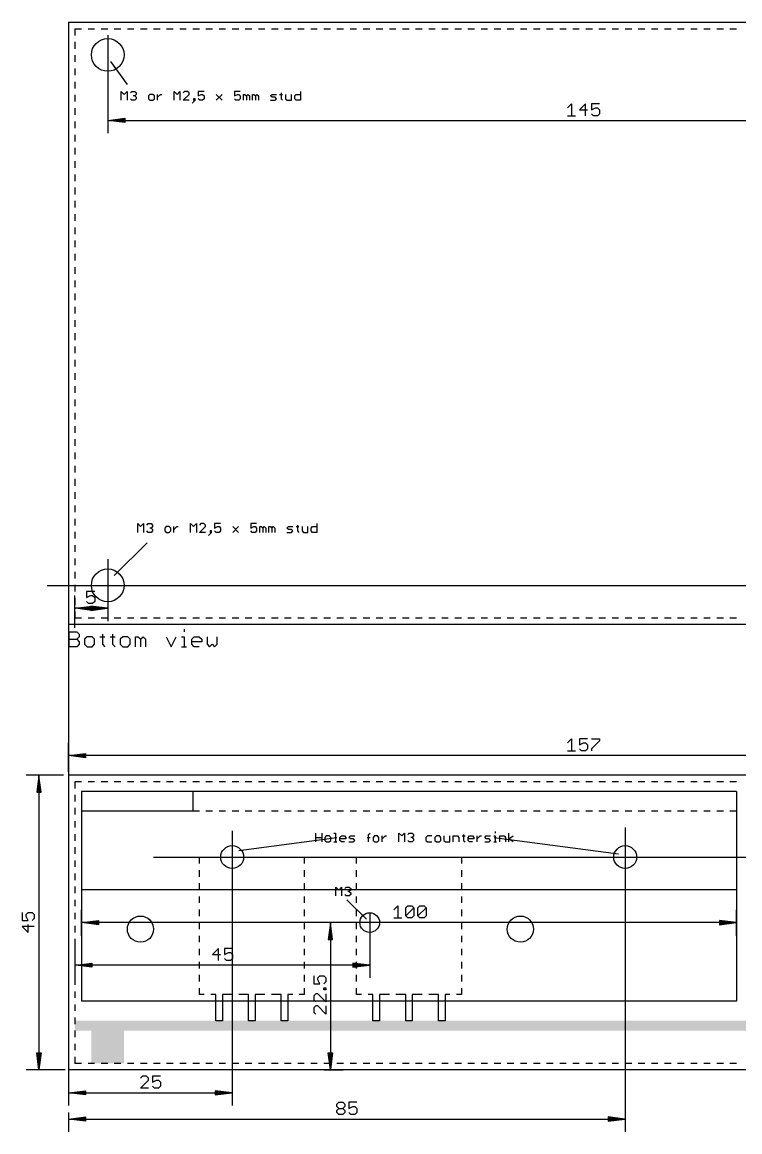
# Model space of a CAD drawing. Extents: x -55 to 231, y -301 to 164.
# Drawn here: x -7.1 to 102.5, y -184.4 to -15 of the extents above; entities that cross this region are included whole.
import ezdxf

# ---------------------------------------------------------------- set-up
doc = ezdxf.new("R2010")
doc.units = 0
for name, color, linetype in [('113', 140, 'CONTINUOUS'), ('115', 5, 'CONTINUOUS'), ('27', 1, 'CONTINUOUS'), ('28', 3, 'CONTINUOUS'), ('47', 7, 'CONTINUOUS'), ('51', 53, 'CONTINUOUS')]:
    doc.layers.add(name, color=color, linetype=linetype)

# ---------------------------------------------------------------- blocks, each defined once
blk = doc.blocks.new('RECT')
blk.add_solid([(-0.5, -0.5), (0.5, -0.5), (-0.5, 0.5), (0.5, 0.5)])

msp = doc.modelspace()

# ---------------------------------------------------------------- linework, layer by layer
at = {"layer": '113'}
for p, q in [((2, -132.5), (2, -135.5)), ((19, -132.5), (2, -132.5)), ((102, -132.5), (19, -132.5)), ((19, -132.5), (19, -135.5)), ((102, -132.5), (102, -135.5)), ((2, -135.5), (2, -147.5)), ((19, -135.5), (2, -135.5)), ((20, -135.5), (19, -135.5)), ((22, -135.5), (21, -135.5)), ((24, -135.5), (23, -135.5)), ((26, -135.5), (25, -135.5)), ((28, -135.5), (27, -135.5)), ((30, -135.5), (29, -135.5)), ((32, -135.5), (31, -135.5)), ((34, -135.5), (33, -135.5)), ((36, -135.5), (35, -135.5)), ((38, -135.5), (37, -135.5)), ((40, -135.5), (39, -135.5)), ((42, -135.5), (41, -135.5)), ((44, -135.5), (43, -135.5)), ((46, -135.5), (45, -135.5)), ((48, -135.5), (47, -135.5)), ((50, -135.5), (49, -135.5)), ((52, -135.5), (51, -135.5)), ((54, -135.5), (53, -135.5)), ((56, -135.5), (55, -135.5)), ((58, -135.5), (57, -135.5)), ((60, -135.5), (59, -135.5)), ((62, -135.5), (61, -135.5)), ((64, -135.5), (63, -135.5)), ((66, -135.5), (65, -135.5)), ((68, -135.5), (67, -135.5)), ((70, -135.5), (69, -135.5)), ((72, -135.5), (71, -135.5)), ((74, -135.5), (73, -135.5)), ((76, -135.5), (75, -135.5)), ((78, -135.5), (77, -135.5)), ((80, -135.5), (79, -135.5)), ((82, -135.5), (81, -135.5)), ((84, -135.5), (83, -135.5)), ((86, -135.5), (85, -135.5)), ((88, -135.5), (87, -135.5)), ((90, -135.5), (89, -135.5)), ((92, -135.5), (91, -135.5)), ((94, -135.5), (93, -135.5)), ((96, -135.5), (95, -135.5)), ((98, -135.5), (97, -135.5)), ((100, -135.5), (99, -135.5)), ((102, -135.5), (101, -135.5)), ((102, -135.5), (102, -147.5)), ((2, -147.5), (2, -164.5)), ((102, -147.5), (2, -147.5)), ((102, -147.5), (102, -164.5)), ((102, -164.5), (2, -164.5))]:
    msp.add_line(p, q, dxfattribs=at)
for centre in [(11, -153.5), (69, -153.5)]:
    msp.add_circle(centre, 2, dxfattribs=at)
at = {"layer": '27'}
for p, q in [((20, -142.5), (21.125, -142.5)), ((20, -143.5), (20, -142.5)), ((22.125, -142.5), (23.25, -142.5)), ((24.25, -142.5), (25.375, -142.5)), ((26.375, -142.5), (27.5, -142.5)), ((28.5, -142.5), (29.625, -142.5)), ((30.625, -142.5), (31.75, -142.5)), ((32.75, -142.5), (33.875, -142.5)), ((34.875, -142.5), (36, -142.5)), ((36, -142.5), (36, -143.5)), ((44, -142.5), (45.125, -142.5)), ((44, -143.5), (44, -142.5)), ((46.125, -142.5), (47.25, -142.5)), ((48.25, -142.5), (49.375, -142.5)), ((50.375, -142.5), (51.5, -142.5)), ((52.5, -142.5), (53.625, -142.5)), ((54.625, -142.5), (55.75, -142.5)), ((56.75, -142.5), (57.875, -142.5)), ((58.875, -142.5), (60, -142.5)), ((60, -142.5), (60, -143.5)), ((20, -145.5), (20, -144.5)), ((36, -144.5), (36, -145.5)), ((44, -145.5), (44, -144.5)), ((60, -144.5), (60, -145.5)), ((20, -147.5), (20, -146.5)), ((36, -146.5), (36, -147.5)), ((44, -147.5), (44, -146.5)), ((60, -146.5), (60, -147.5)), ((20, -149.5), (20, -148.5)), ((36, -148.5), (36, -149.5)), ((44, -149.5), (44, -148.5)), ((60, -148.5), (60, -149.5)), ((20, -151.5), (20, -150.5)), ((36, -150.5), (36, -151.5)), ((44, -151.5), (44, -150.5)), ((60, -150.5), (60, -151.5)), ((20, -153.5), (20, -152.5)), ((36, -152.5), (36, -153.5)), ((44, -153.5), (44, -152.5)), ((60, -152.5), (60, -153.5)), ((20, -155.5), (20, -154.5)), ((36, -154.5), (36, -155.5)), ((44, -155.5), (44, -154.5)), ((60, -154.5), (60, -155.5)), ((20, -157.5), (20, -156.5)), ((36, -156.5), (36, -157.5)), ((44, -157.5), (44, -156.5)), ((60, -156.5), (60, -157.5)), ((20, -159.5), (20, -158.5)), ((36, -158.5), (36, -159.5)), ((44, -159.5), (44, -158.5)), ((60, -158.5), (60, -159.5)), ((20, -161.5), (20, -160.5)), ((36, -160.5), (36, -161.5)), ((44, -161.5), (44, -160.5)), ((60, -160.5), (60, -161.5)), ((20, -163.5), (20, -162.5)), ((36, -162.5), (36, -163.5)), ((44, -163.5), (44, -162.5)), ((60, -162.5), (60, -163.5)), ((20.75, -163.5), (20, -163.5)), ((22.5, -163.5), (21.75, -163.5)), ((22.5, -167.5), (22.5, -163.5)), ((25, -163.5), (23.5, -163.5)), ((23.5, -163.5), (23.5, -167.5)), ((27.5, -163.5), (26, -163.5)), ((27.5, -167.5), (27.5, -163.5)), ((30, -163.5), (28.5, -163.5)), ((28.5, -163.5), (28.5, -167.5)), ((32.5, -163.5), (31, -163.5)), ((32.5, -167.5), (32.5, -163.5)), ((34.25, -163.5), (33.5, -163.5)), ((33.5, -163.5), (33.5, -167.5)), ((36, -163.5), (35.25, -163.5)), ((44.75, -163.5), (44, -163.5)), ((46.5, -163.5), (45.75, -163.5)), ((46.5, -167.5), (46.5, -163.5)), ((49, -163.5), (47.5, -163.5)), ((47.5, -163.5), (47.5, -167.5)), ((51.5, -163.5), (50, -163.5)), ((51.5, -167.5), (51.5, -163.5)), ((54, -163.5), (52.5, -163.5)), ((52.5, -163.5), (52.5, -167.5)), ((56.5, -163.5), (55, -163.5)), ((56.5, -167.5), (56.5, -163.5)), ((58.25, -163.5), (57.5, -163.5)), ((57.5, -163.5), (57.5, -167.5)), ((60, -163.5), (59.25, -163.5)), ((23.5, -167.5), (22.5, -167.5)), ((28.5, -167.5), (27.5, -167.5)), ((33.5, -167.5), (32.5, -167.5)), ((47.5, -167.5), (46.5, -167.5)), ((52.5, -167.5), (51.5, -167.5)), ((57.5, -167.5), (56.5, -167.5))]:
    msp.add_line(p, q, dxfattribs=at)
at = {"layer": '47'}
for p, q in [((6, -17), (6, -31.95)), ((9, -24.5), (6.5, -21)), ((8.0762, -26.9238), (8.0762, -25.5751)), ((8.0762, -25.5751), (8.5258, -26.0246)), ((8.5258, -26.0246), (8.9754, -25.5751)), ((8.9754, -25.5751), (8.9754, -26.9238)), ((9.4574, -25.7998), (9.6822, -25.5751)), ((9.6822, -26.9238), (9.4574, -26.699)), ((9.6822, -25.5751), (10.1318, -25.5751)), ((10.1318, -26.9238), (9.6822, -26.9238)), ((10.1318, -26.2494), (9.907, -26.2494)), ((10.1318, -25.5751), (10.3565, -25.7998)), ((10.3565, -26.0246), (10.1318, -26.2494)), ((10.1318, -26.2494), (10.3565, -26.4742)), ((10.3565, -26.699), (10.1318, -26.9238)), ((10.3565, -25.7998), (10.3565, -26.0246)), ((10.3565, -26.4742), (10.3565, -26.699)), ((12.4445, -26.0246), (12.2197, -26.2494)), ((12.2197, -26.2494), (12.2197, -26.699)), ((12.2197, -26.699), (12.4445, -26.9238)), ((12.8941, -26.0246), (12.4445, -26.0246)), ((12.4445, -26.9238), (12.8941, -26.9238)), ((13.1189, -26.2494), (12.8941, -26.0246)), ((12.8941, -26.9238), (13.1189, -26.699)), ((13.1189, -26.699), (13.1189, -26.2494)), ((13.6009, -26.9238), (13.6009, -26.0246)), ((13.6009, -26.4742), (14.0505, -26.0246)), ((14.0505, -26.0246), (14.2753, -26.0246)), ((16.1331, -26.9238), (16.1331, -25.5751)), ((16.1331, -25.5751), (16.5827, -26.0246)), ((16.5827, -26.0246), (17.0322, -25.5751)), ((17.0322, -25.5751), (17.0322, -26.9238)), ((17.739, -25.5751), (17.5143, -25.7998)), ((17.5143, -26.9238), (18.4134, -26.0246)), ((18.4134, -26.9238), (17.5143, -26.9238)), ((18.1886, -25.5751), (17.739, -25.5751)), ((18.4134, -25.7998), (18.1886, -25.5751)), ((18.4134, -26.0246), (18.4134, -25.7998)), ((18.8954, -27.3734), (19.345, -26.9238)), ((19.345, -26.699), (19.1202, -26.699)), ((19.1202, -26.699), (19.1202, -26.9238)), ((19.1202, -26.9238), (19.345, -26.9238)), ((19.345, -26.9238), (19.345, -26.699)), ((20.7154, -25.5751), (19.8162, -25.5751)), ((19.8162, -25.5751), (19.8162, -26.2494)), ((19.8162, -26.2494), (20.2658, -26.0246)), ((20.041, -26.9238), (19.8162, -26.699)), ((20.4906, -26.9238), (20.041, -26.9238)), ((20.2658, -26.0246), (20.4906, -26.0246)), ((20.4906, -26.0246), (20.7154, -26.2494)), ((20.7154, -26.699), (20.4906, -26.9238)), ((20.7154, -26.2494), (20.7154, -26.699)), ((22.5786, -26.0246), (23.4777, -26.9238)), ((22.5786, -26.9238), (23.4777, -26.0246)), ((26.2401, -25.5751), (25.3409, -25.5751)), ((25.3409, -25.5751), (25.3409, -26.2494)), ((25.3409, -26.2494), (25.7905, -26.0246)), ((25.5657, -26.9238), (25.3409, -26.699)), ((26.0153, -26.9238), (25.5657, -26.9238)), ((25.7905, -26.0246), (26.0153, -26.0246)), ((26.0153, -26.0246), (26.2401, -26.2494)), ((26.2401, -26.699), (26.0153, -26.9238)), ((26.2401, -26.2494), (26.2401, -26.699)), ((26.7221, -26.9238), (26.7221, -26.0246)), ((26.7221, -26.0246), (26.9469, -26.0246)), ((26.9469, -26.0246), (27.1717, -26.2494)), ((27.1717, -26.2494), (27.3965, -26.0246)), ((27.1717, -26.2494), (27.1717, -26.9238)), ((27.3965, -26.0246), (27.6213, -26.2494)), ((27.6213, -26.2494), (27.6213, -26.9238)), ((28.1033, -26.9238), (28.1033, -26.0246)), ((28.1033, -26.0246), (28.3281, -26.0246)), ((28.3281, -26.0246), (28.5529, -26.2494)), ((28.5529, -26.2494), (28.7777, -26.0246)), ((28.5529, -26.2494), (28.5529, -26.9238)), ((28.7777, -26.0246), (29.0024, -26.2494)), ((29.0024, -26.2494), (29.0024, -26.9238)), ((30.8656, -26.2494), (31.0904, -26.0246)), ((31.0904, -26.4742), (30.8656, -26.2494)), ((30.8656, -26.9238), (31.54, -26.9238)), ((31.0904, -26.0246), (31.7648, -26.0246)), ((31.54, -26.4742), (31.0904, -26.4742)), ((31.7648, -26.699), (31.54, -26.4742)), ((31.54, -26.9238), (31.7648, -26.699)), ((32.2468, -26.0246), (32.6964, -26.0246)), ((32.4716, -25.7998), (32.4716, -26.699)), ((32.4716, -26.699), (32.6964, -26.9238)), ((33.1676, -26.0246), (33.1676, -26.699)), ((33.1676, -26.699), (33.3924, -26.9238)), ((33.3924, -26.9238), (34.0668, -26.9238)), ((34.0668, -26.9238), (34.0668, -26.0246)), ((34.5488, -26.2494), (34.7736, -26.0246)), ((34.5488, -26.699), (34.5488, -26.2494)), ((34.7736, -26.9238), (34.5488, -26.699)), ((34.7736, -26.0246), (35.4479, -26.0246)), ((35.4479, -26.9238), (34.7736, -26.9238)), ((35.4479, -25.5751), (35.4479, -26.9238)), ((76.1841, -28.061), (76.8005, -27.4446)), ((76.8005, -27.4446), (76.8005, -29.2938)), ((78.9502, -27.4446), (78.0256, -28.3692)), ((78.0256, -28.3692), (79.2584, -28.3692)), ((78.9502, -29.2938), (78.9502, -27.4446)), ((81.1, -27.4446), (79.8672, -27.4446)), ((79.8672, -27.4446), (79.8672, -28.3692)), ((79.8672, -28.3692), (80.4836, -28.061)), ((80.4836, -28.061), (80.7918, -28.061)), ((80.7918, -28.061), (81.1, -28.3692)), ((81.1, -28.3692), (81.1, -28.9856)), ((6.065, -30), (8.6, -29.6808)), ((6.065, -30), (8.6, -29.74)), ((6.065, -30), (8.6, -29.87)), ((6.065, -30), (150.935, -30)), ((8.6, -30.3192), (6.065, -30)), ((8.6, -30.13), (6.065, -30)), ((8.6, -30.26), (6.065, -30)), ((8.6, -29.6808), (8.6, -30.3192)), ((76.1841, -29.2938), (77.4168, -29.2938)), ((80.1754, -29.2938), (79.8672, -28.9856)), ((80.7918, -29.2938), (80.1754, -29.2938)), ((81.1, -28.9856), (80.7918, -29.2938)), ((0, -44.5), (0, -180.45)), ((10.5762, -92.9238), (10.5762, -91.5751)), ((10.5762, -91.5751), (11.0258, -92.0246)), ((11.0258, -92.0246), (11.4754, -91.5751)), ((11.4754, -91.5751), (11.4754, -92.9238)), ((11.9574, -91.7998), (12.1822, -91.5751)), ((12.1822, -92.9238), (11.9574, -92.699)), ((12.1822, -91.5751), (12.6318, -91.5751)), ((12.6318, -92.9238), (12.1822, -92.9238)), ((12.6318, -92.2494), (12.407, -92.2494)), ((12.6318, -91.5751), (12.8565, -91.7998)), ((12.8565, -92.0246), (12.6318, -92.2494)), ((12.6318, -92.2494), (12.8565, -92.4742)), ((12.8565, -92.699), (12.6318, -92.9238)), ((12.8565, -91.7998), (12.8565, -92.0246)), ((12.8565, -92.4742), (12.8565, -92.699)), ((14.9445, -92.0246), (14.7197, -92.2494)), ((14.7197, -92.2494), (14.7197, -92.699)), ((14.7197, -92.699), (14.9445, -92.9238)), ((15.3941, -92.0246), (14.9445, -92.0246)), ((14.9445, -92.9238), (15.3941, -92.9238)), ((15.6189, -92.2494), (15.3941, -92.0246)), ((15.3941, -92.9238), (15.6189, -92.699)), ((15.6189, -92.699), (15.6189, -92.2494)), ((16.1009, -92.9238), (16.1009, -92.0246)), ((16.1009, -92.4742), (16.5505, -92.0246)), ((16.5505, -92.0246), (16.7753, -92.0246)), ((18.6331, -92.9238), (18.6331, -91.5751)), ((18.6331, -91.5751), (19.0827, -92.0246)), ((19.0827, -92.0246), (19.5322, -91.5751)), ((19.5322, -91.5751), (19.5322, -92.9238)), ((20.239, -91.5751), (20.0143, -91.7998)), ((20.0143, -92.9238), (20.9134, -92.0246)), ((20.9134, -92.9238), (20.0143, -92.9238)), ((20.6886, -91.5751), (20.239, -91.5751)), ((20.9134, -91.7998), (20.6886, -91.5751)), ((20.9134, -92.0246), (20.9134, -91.7998)), ((21.3954, -93.3734), (21.845, -92.9238)), ((21.845, -92.699), (21.6202, -92.699)), ((21.6202, -92.699), (21.6202, -92.9238)), ((21.6202, -92.9238), (21.845, -92.9238)), ((21.845, -92.9238), (21.845, -92.699)), ((23.2154, -91.5751), (22.3162, -91.5751)), ((22.3162, -91.5751), (22.3162, -92.2494)), ((22.3162, -92.2494), (22.7658, -92.0246)), ((22.541, -92.9238), (22.3162, -92.699)), ((22.9906, -92.9238), (22.541, -92.9238)), ((22.7658, -92.0246), (22.9906, -92.0246)), ((22.9906, -92.0246), (23.2154, -92.2494)), ((23.2154, -92.699), (22.9906, -92.9238)), ((23.2154, -92.2494), (23.2154, -92.699)), ((25.0786, -92.0246), (25.9777, -92.9238)), ((25.0786, -92.9238), (25.9777, -92.0246)), ((28.7401, -91.5751), (27.8409, -91.5751)), ((27.8409, -91.5751), (27.8409, -92.2494)), ((27.8409, -92.2494), (28.2905, -92.0246)), ((28.0657, -92.9238), (27.8409, -92.699)), ((28.5153, -92.9238), (28.0657, -92.9238)), ((28.2905, -92.0246), (28.5153, -92.0246)), ((28.5153, -92.0246), (28.7401, -92.2494)), ((28.7401, -92.699), (28.5153, -92.9238)), ((28.7401, -92.2494), (28.7401, -92.699)), ((29.2221, -92.9238), (29.2221, -92.0246)), ((29.2221, -92.0246), (29.4469, -92.0246)), ((29.4469, -92.0246), (29.6717, -92.2494)), ((29.6717, -92.2494), (29.8965, -92.0246)), ((29.6717, -92.2494), (29.6717, -92.9238)), ((29.8965, -92.0246), (30.1213, -92.2494)), ((30.1213, -92.2494), (30.1213, -92.9238)), ((30.6033, -92.9238), (30.6033, -92.0246)), ((30.6033, -92.0246), (30.8281, -92.0246)), ((30.8281, -92.0246), (31.0529, -92.2494)), ((31.0529, -92.2494), (31.2777, -92.0246)), ((31.0529, -92.2494), (31.0529, -92.9238)), ((31.2777, -92.0246), (31.5024, -92.2494)), ((31.5024, -92.2494), (31.5024, -92.9238)), ((33.3656, -92.2494), (33.5904, -92.0246)), ((33.5904, -92.4742), (33.3656, -92.2494)), ((33.3656, -92.9238), (34.04, -92.9238)), ((33.5904, -92.0246), (34.2648, -92.0246)), ((34.04, -92.4742), (33.5904, -92.4742)), ((34.2648, -92.699), (34.04, -92.4742)), ((34.04, -92.9238), (34.2648, -92.699)), ((34.7468, -92.0246), (35.1964, -92.0246)), ((34.9716, -91.7998), (34.9716, -92.699)), ((34.9716, -92.699), (35.1964, -92.9238)), ((35.6676, -92.0246), (35.6676, -92.699)), ((35.6676, -92.699), (35.8924, -92.9238)), ((35.8924, -92.9238), (36.5668, -92.9238)), ((36.5668, -92.9238), (36.5668, -92.0246)), ((37.0488, -92.2494), (37.2736, -92.0246)), ((37.0488, -92.699), (37.0488, -92.2494)), ((37.2736, -92.9238), (37.0488, -92.699)), ((37.2736, -92.0246), (37.9479, -92.0246)), ((37.9479, -92.9238), (37.2736, -92.9238)), ((37.9479, -91.5751), (37.9479, -92.9238)), ((7, -99.5), (12, -94.5)), ((6, -97), (6, -106.45)), ((-3.25, -101), (162.45, -101)), ((1, -107.5), (1, -102.55)), ((4.0101, -101.9446), (2.7773, -101.9446)), ((2.7773, -101.9446), (2.7773, -102.8692)), ((2.7773, -102.8692), (3.3937, -102.561)), ((3.3937, -102.561), (3.7019, -102.561)), ((3.7019, -102.561), (4.0101, -102.8692)), ((4.0101, -102.8692), (4.0101, -103.4856)), ((1.065, -104.5), (3.6, -104.1808)), ((1.065, -104.5), (3.6, -104.24)), ((1.065, -104.5), (3.6, -104.37)), ((5.935, -104.5), (1.065, -104.5)), ((3.6, -104.8192), (1.065, -104.5)), ((3.6, -104.63), (1.065, -104.5)), ((3.6, -104.76), (1.065, -104.5)), ((3.0855, -103.7938), (2.7773, -103.4856)), ((3.7019, -103.7938), (3.0855, -103.7938)), ((5.935, -104.5), (3.4, -104.1808)), ((3.4, -104.1808), (3.4, -104.8192)), ((5.935, -104.5), (3.4, -104.24)), ((5.935, -104.5), (3.4, -104.37)), ((3.4, -104.8192), (5.935, -104.5)), ((3.4, -104.63), (5.935, -104.5)), ((3.4, -104.76), (5.935, -104.5)), ((3.6, -104.1808), (3.6, -104.8192)), ((4.0101, -103.4856), (3.7019, -103.7938)), ((0, -129.5), (0, -125.05)), ((76.1841, -125.061), (76.8005, -124.4446)), ((76.8005, -124.4446), (76.8005, -126.2938)), ((79.2584, -124.4446), (78.0256, -124.4446)), ((78.0256, -124.4446), (78.0256, -125.3692)), ((78.0256, -125.3692), (78.642, -125.061)), ((78.642, -125.061), (78.9502, -125.061)), ((78.9502, -125.061), (79.2584, -125.3692)), ((79.2584, -125.3692), (79.2584, -125.9856)), ((79.8672, -124.4446), (81.1, -124.4446)), ((81.1, -124.7528), (79.8672, -125.9856)), ((81.1, -124.4446), (81.1, -124.7528)), ((0.065, -127), (2.6, -126.6808)), ((0.065, -127), (2.6, -126.74)), ((0.065, -127), (2.6, -126.87)), ((156.935, -127), (0.065, -127)), ((2.6, -127.3192), (0.065, -127)), ((2.6, -127.13), (0.065, -127)), ((2.6, -127.26), (0.065, -127)), ((2.6, -126.6808), (2.6, -127.3192)), ((76.1841, -126.2938), (77.4168, -126.2938)), ((78.3338, -126.2938), (78.0256, -125.9856)), ((78.9502, -126.2938), (78.3338, -126.2938)), ((79.2584, -125.9856), (78.9502, -126.2938)), ((79.8672, -125.9856), (79.8672, -126.2938)), ((-0.75, -130), (-6.45, -130)), ((-4.5, -130.065), (-4.8192, -132.6)), ((-4.5, -130.065), (-4.76, -132.6)), ((-4.5, -130.065), (-4.63, -132.6)), ((-4.5, -130.065), (-4.5, -174.935)), ((-4.1808, -132.6), (-4.5, -130.065)), ((-4.37, -132.6), (-4.5, -130.065)), ((-4.24, -132.6), (-4.5, -130.065)), ((-4.8192, -132.6), (-4.1808, -132.6)), ((25, -138.5), (25, -180.45)), ((85, -138), (85, -184.45)), ((13, -142.5), (107.95, -142.5)), ((2, -154.5), (2, -150.55)), ((49.6841, -150.561), (50.3005, -149.9446)), ((50.3005, -149.9446), (50.3005, -151.7938)), ((51.5256, -150.2528), (51.8338, -149.9446)), ((51.5256, -151.4856), (51.5256, -150.2528)), ((51.5256, -151.4856), (52.7584, -150.2528)), ((51.8338, -149.9446), (52.4502, -149.9446)), ((52.4502, -149.9446), (52.7584, -150.2528)), ((52.7584, -150.2528), (52.7584, -151.4856)), ((53.3672, -150.2528), (53.6754, -149.9446)), ((53.3672, -151.4856), (53.3672, -150.2528)), ((53.3672, -151.4856), (54.6, -150.2528)), ((53.6754, -149.9446), (54.2918, -149.9446)), ((54.2918, -149.9446), (54.6, -150.2528)), ((54.6, -150.2528), (54.6, -151.4856)), ((102, -154.5), (102, -150.55)), ((-7.0554, -150.9427), (-7.0554, -152.1755)), ((-7.0554, -152.1755), (-6.1308, -152.1755)), ((-6.439, -151.2509), (-6.1308, -150.9427)), ((-6.439, -151.5591), (-6.439, -151.2509)), ((-6.1308, -152.1755), (-6.439, -151.5591)), ((-6.1308, -150.9427), (-5.5144, -150.9427)), ((-5.5144, -150.9427), (-5.2062, -151.2509)), ((-5.2062, -151.8673), (-5.5144, -152.1755)), ((-5.2062, -151.2509), (-5.2062, -151.8673)), ((2.065, -152.5), (4.6, -152.1808)), ((2.065, -152.5), (4.6, -152.24)), ((2.065, -152.5), (4.6, -152.37)), ((101.935, -152.5), (2.065, -152.5)), ((4.6, -152.8192), (2.065, -152.5)), ((4.6, -152.63), (2.065, -152.5)), ((4.6, -152.76), (2.065, -152.5)), ((4.6, -152.1808), (4.6, -152.8192)), ((48.75, -152.5), (38.05, -152.5)), ((46, -151), (46, -160.95)), ((49.6841, -151.7938), (50.9169, -151.7938)), ((51.8338, -151.7938), (51.5256, -151.4856)), ((52.4502, -151.7938), (51.8338, -151.7938)), ((52.7584, -151.4856), (52.4502, -151.7938)), ((53.6754, -151.7938), (53.3672, -151.4856)), ((54.2918, -151.7938), (53.6754, -151.7938)), ((54.6, -151.4856), (54.2918, -151.7938)), ((101.935, -152.5), (99.4, -152.1808)), ((99.4, -152.1808), (99.4, -152.8192)), ((101.935, -152.5), (99.4, -152.24)), ((101.935, -152.5), (99.4, -152.37)), ((99.4, -152.8192), (101.935, -152.5)), ((99.4, -152.63), (101.935, -152.5)), ((99.4, -152.76), (101.935, -152.5)), ((-5.2062, -153.0925), (-7.0554, -153.0925)), ((-7.0554, -153.0925), (-6.1308, -154.0171)), ((-6.1308, -154.0171), (-6.1308, -152.7843)), ((40, -152.565), (39.6808, -155.1)), ((40, -152.565), (39.74, -155.1)), ((40, -152.565), (39.87, -155.1)), ((40, -152.565), (40, -174.935)), ((40.3192, -155.1), (40, -152.565)), ((40.13, -155.1), (40, -152.565)), ((40.26, -155.1), (40, -152.565)), ((39.6808, -155.1), (40.3192, -155.1)), ((1, -156), (1, -160.95)), ((22.9075, -156.4446), (21.9829, -157.3692)), ((21.9829, -157.3692), (23.2157, -157.3692)), ((22.9075, -158.2938), (22.9075, -156.4446)), ((25.0573, -156.4446), (23.8245, -156.4446)), ((23.8245, -156.4446), (23.8245, -157.3692)), ((23.8245, -157.3692), (24.4409, -157.061)), ((24.4409, -157.061), (24.7491, -157.061)), ((24.7491, -157.061), (25.0573, -157.3692)), ((25.0573, -157.3692), (25.0573, -157.9856)), ((1.065, -159), (3.6, -158.6808)), ((1.065, -159), (3.6, -158.74)), ((1.065, -159), (3.6, -158.87)), ((45.935, -159), (1.065, -159)), ((3.6, -159.3192), (1.065, -159)), ((3.6, -159.13), (1.065, -159)), ((3.6, -159.26), (1.065, -159)), ((3.6, -158.6808), (3.6, -159.3192)), ((24.1327, -158.2938), (23.8245, -157.9856)), ((24.7491, -158.2938), (24.1327, -158.2938)), ((25.0573, -157.9856), (24.7491, -158.2938)), ((45.935, -159), (43.4, -158.6808)), ((43.4, -158.6808), (43.4, -159.3192)), ((45.935, -159), (43.4, -158.74)), ((45.935, -159), (43.4, -158.87)), ((43.4, -159.3192), (45.935, -159)), ((43.4, -159.13), (45.935, -159)), ((43.4, -159.26), (45.935, -159)), ((37.4446, -160.6264), (37.4446, -161.8592)), ((38.061, -160.9346), (38.3692, -160.6264)), ((38.061, -161.2428), (38.061, -160.9346)), ((38.3692, -160.6264), (38.9856, -160.6264)), ((38.9856, -160.6264), (39.2938, -160.9346)), ((39.2938, -160.9346), (39.2938, -161.551)), ((37.4446, -161.8592), (38.3692, -161.8592)), ((38.3692, -161.8592), (38.061, -161.2428)), ((39.2938, -161.551), (38.9856, -161.8592)), ((38.9856, -162.78), (38.9856, -162.4718)), ((38.9856, -162.4718), (39.2938, -162.4718)), ((39.2938, -162.4718), (39.2938, -162.78)), ((37.7528, -163.3888), (37.4446, -163.697)), ((37.4446, -163.697), (37.4446, -164.3134)), ((37.4446, -164.3134), (37.7528, -164.6216)), ((38.061, -163.3888), (37.7528, -163.3888)), ((39.2938, -164.6216), (38.061, -163.3888)), ((39.2938, -162.78), (38.9856, -162.78)), ((39.2938, -163.3888), (39.2938, -164.6216)), ((37.7528, -165.2304), (37.4446, -165.5385)), ((37.4446, -165.5385), (37.4446, -166.1549)), ((38.061, -165.2304), (37.7528, -165.2304)), ((39.2938, -166.4631), (38.061, -165.2304)), ((39.2938, -165.2304), (39.2938, -166.4631)), ((37.4446, -166.1549), (37.7528, -166.4631)), ((-4.5, -174.935), (-4.8192, -172.4)), ((-4.8192, -172.4), (-4.1808, -172.4)), ((-4.5, -174.935), (-4.76, -172.4)), ((-4.5, -174.935), (-4.63, -172.4)), ((-4.1808, -172.4), (-4.5, -174.935)), ((-4.37, -172.4), (-4.5, -174.935)), ((-4.24, -172.4), (-4.5, -174.935)), ((40, -174.935), (39.6808, -172.4)), ((39.6808, -172.4), (40.3192, -172.4)), ((40, -174.935), (39.74, -172.4)), ((40, -174.935), (39.87, -172.4)), ((40.3192, -172.4), (40, -174.935)), ((40.13, -172.4), (40, -174.935)), ((40.26, -172.4), (40, -174.935)), ((-0.5, -175), (-6.45, -175)), ((11.2911, -175.9446), (10.9829, -176.2528)), ((11.9075, -175.9446), (11.2911, -175.9446)), ((12.2157, -176.2528), (11.9075, -175.9446)), ((14.0573, -175.9446), (12.8245, -175.9446)), ((12.8245, -175.9446), (12.8245, -176.8692)), ((39, -175), (41.95, -175)), ((10.9829, -177.7938), (12.2157, -176.561)), ((12.2157, -177.7938), (10.9829, -177.7938)), ((12.2157, -176.561), (12.2157, -176.2528)), ((12.8245, -176.8692), (13.4409, -176.561)), ((13.1327, -177.7938), (12.8245, -177.4856)), ((13.7491, -177.7938), (13.1327, -177.7938)), ((13.4409, -176.561), (13.7491, -176.561)), ((13.7491, -176.561), (14.0573, -176.8692)), ((14.0573, -177.4856), (13.7491, -177.7938)), ((14.0573, -176.8692), (14.0573, -177.4856)), ((0.065, -178.5), (2.6, -178.1808)), ((0.065, -178.5), (2.6, -178.24)), ((0.065, -178.5), (2.6, -178.37)), ((0.065, -178.5), (24.935, -178.5)), ((2.6, -178.8192), (0.065, -178.5)), ((2.6, -178.63), (0.065, -178.5)), ((2.6, -178.76), (0.065, -178.5)), ((2.6, -178.1808), (2.6, -178.8192)), ((24.935, -178.5), (22.4, -178.1808)), ((22.4, -178.1808), (22.4, -178.8192)), ((24.935, -178.5), (22.4, -178.24)), ((24.935, -178.5), (22.4, -178.37)), ((22.4, -178.8192), (24.935, -178.5)), ((22.4, -178.63), (24.935, -178.5)), ((22.4, -178.76), (24.935, -178.5)), ((40.9829, -180.2528), (41.2911, -179.9446)), ((40.9829, -180.561), (40.9829, -180.2528)), ((41.2911, -180.8692), (40.9829, -180.561)), ((40.9829, -181.1774), (41.2911, -180.8692)), ((40.9829, -181.4856), (40.9829, -181.1774)), ((41.2911, -179.9446), (41.9075, -179.9446)), ((41.2911, -180.8692), (41.9075, -180.8692)), ((41.9075, -179.9446), (42.2157, -180.2528)), ((42.2157, -180.561), (41.9075, -180.8692)), ((41.9075, -180.8692), (42.2157, -181.1774)), ((42.2157, -180.2528), (42.2157, -180.561)), ((42.2157, -181.1774), (42.2157, -181.4856)), ((44.0573, -179.9446), (42.8245, -179.9446)), ((42.8245, -179.9446), (42.8245, -180.8692)), ((42.8245, -180.8692), (43.4409, -180.561)), ((43.4409, -180.561), (43.7491, -180.561)), ((43.7491, -180.561), (44.0573, -180.8692)), ((44.0573, -180.8692), (44.0573, -181.4856)), ((0, -181.5), (0, -184.45)), ((0.065, -182.5), (2.6, -182.1808)), ((0.065, -182.5), (2.6, -182.24)), ((0.065, -182.5), (2.6, -182.37)), ((0.065, -182.5), (84.935, -182.5)), ((2.6, -182.8192), (0.065, -182.5)), ((2.6, -182.63), (0.065, -182.5)), ((2.6, -182.76), (0.065, -182.5)), ((2.6, -182.1808), (2.6, -182.8192)), ((41.2911, -181.7938), (40.9829, -181.4856)), ((41.9075, -181.7938), (41.2911, -181.7938)), ((42.2157, -181.4856), (41.9075, -181.7938)), ((43.1327, -181.7938), (42.8245, -181.4856)), ((43.7491, -181.7938), (43.1327, -181.7938)), ((44.0573, -181.4856), (43.7491, -181.7938)), ((84.935, -182.5), (82.4, -182.1808)), ((82.4, -182.1808), (82.4, -182.8192)), ((84.935, -182.5), (82.4, -182.24)), ((84.935, -182.5), (82.4, -182.37)), ((82.4, -182.8192), (84.935, -182.5)), ((82.4, -182.63), (84.935, -182.5)), ((82.4, -182.76), (84.935, -182.5))]:
    msp.add_line(p, q, dxfattribs=at)
at = {"layer": '51'}
for p, q in [((0, -15), (0, -107)), ((0, -15), (157, -15)), ((1, -16), (1, -17.0222)), ((1, -16), (2, -16)), ((3, -16), (4, -16)), ((5, -16), (6, -16)), ((7, -16), (8, -16)), ((9, -16), (10, -16)), ((11, -16), (12, -16)), ((13, -16), (14, -16)), ((15, -16), (16, -16)), ((17, -16), (18, -16)), ((19, -16), (20, -16)), ((21, -16), (22, -16)), ((23, -16), (24, -16)), ((25, -16), (26, -16)), ((27, -16), (28, -16)), ((29, -16), (30, -16)), ((31, -16), (32, -16)), ((33, -16), (34, -16)), ((35, -16), (36, -16)), ((37, -16), (38, -16)), ((39, -16), (40, -16)), ((41, -16), (42, -16)), ((43, -16), (44, -16)), ((45, -16), (46, -16)), ((47, -16), (48, -16)), ((49, -16), (50, -16)), ((51, -16), (52, -16)), ((53, -16), (54, -16)), ((55, -16), (56, -16)), ((57, -16), (58, -16)), ((59, -16), (60, -16)), ((61, -16), (62, -16)), ((63, -16), (64, -16)), ((65, -16), (66, -16)), ((67, -16), (68, -16)), ((69, -16), (70, -16)), ((71, -16), (72, -16)), ((73, -16), (74, -16)), ((75, -16), (76, -16)), ((77, -16), (78, -16)), ((79, -16), (80, -16)), ((81, -16), (82, -16)), ((83, -16), (84, -16)), ((85, -16), (86, -16)), ((87, -16), (88, -16)), ((89, -16), (90, -16)), ((91, -16), (92, -16)), ((93, -16), (94, -16)), ((95, -16), (96, -16)), ((97, -16), (98, -16)), ((99, -16), (100, -16)), ((101, -16), (102, -16)), ((1, -18.0222), (1, -19.0444)), ((1, -20.0444), (1, -21.0667)), ((1, -22.0667), (1, -23.0889)), ((1, -24.0889), (1, -25.1111)), ((1, -26.1111), (1, -27.1333)), ((1, -28.1333), (1, -29.1556)), ((1, -30.1556), (1, -31.1778)), ((1, -32.1778), (1, -33.2)), ((1, -34.2), (1, -35.2222)), ((1, -36.2222), (1, -37.2444)), ((1, -38.2444), (1, -39.2667)), ((1, -40.2667), (1, -41.2889)), ((1, -42.2889), (1, -43.3111)), ((1, -44.3111), (1, -45.3333)), ((1, -46.3333), (1, -47.3556)), ((1, -48.3556), (1, -49.3778)), ((1, -50.3778), (1, -51.4)), ((1, -52.4), (1, -53.4222)), ((1, -54.4222), (1, -55.4444)), ((1, -56.4444), (1, -57.4667)), ((1, -58.4667), (1, -59.4889)), ((1, -60.4889), (1, -61.5111)), ((1, -62.5111), (1, -63.5333)), ((1, -64.5333), (1, -65.5556)), ((1, -66.5556), (1, -67.5778)), ((1, -68.5778), (1, -69.6)), ((1, -70.6), (1, -71.6222)), ((1, -72.6222), (1, -73.6444)), ((1, -74.6444), (1, -75.6667)), ((1, -76.6667), (1, -77.6889)), ((1, -78.6889), (1, -79.7111)), ((1, -80.7111), (1, -81.7333)), ((1, -82.7333), (1, -83.7556)), ((1, -84.7556), (1, -85.7778)), ((1, -86.7778), (1, -87.8)), ((1, -88.8), (1, -89.8222)), ((1, -90.8222), (1, -91.8444)), ((1, -92.8444), (1, -93.8667)), ((1, -94.8667), (1, -95.8889)), ((1, -96.8889), (1, -97.9111)), ((1, -98.9111), (1, -99.9333)), ((1, -100.9333), (1, -101.9556)), ((1, -102.9556), (1, -103.9778)), ((1, -104.9778), (1, -106)), ((2, -106), (1, -106)), ((4, -106), (3, -106)), ((6, -106), (5, -106)), ((8, -106), (7, -106)), ((10, -106), (9, -106)), ((12, -106), (11, -106)), ((14, -106), (13, -106)), ((16, -106), (15, -106)), ((18, -106), (17, -106)), ((20, -106), (19, -106)), ((22, -106), (21, -106)), ((24, -106), (23, -106)), ((26, -106), (25, -106)), ((28, -106), (27, -106)), ((30, -106), (29, -106)), ((32, -106), (31, -106)), ((34, -106), (33, -106)), ((36, -106), (35, -106)), ((38, -106), (37, -106)), ((40, -106), (39, -106)), ((42, -106), (41, -106)), ((44, -106), (43, -106)), ((46, -106), (45, -106)), ((48, -106), (47, -106)), ((50, -106), (49, -106)), ((52, -106), (51, -106)), ((54, -106), (53, -106)), ((56, -106), (55, -106)), ((58, -106), (57, -106)), ((60, -106), (59, -106)), ((62, -106), (61, -106)), ((64, -106), (63, -106)), ((66, -106), (65, -106)), ((68, -106), (67, -106)), ((70, -106), (69, -106)), ((72, -106), (71, -106)), ((74, -106), (73, -106)), ((76, -106), (75, -106)), ((78, -106), (77, -106)), ((80, -106), (79, -106)), ((82, -106), (81, -106)), ((84, -106), (83, -106)), ((86, -106), (85, -106)), ((88, -106), (87, -106)), ((90, -106), (89, -106)), ((92, -106), (91, -106)), ((94, -106), (93, -106)), ((96, -106), (95, -106)), ((98, -106), (97, -106)), ((100, -106), (99, -106)), ((102, -106), (101, -106)), ((157, -107), (0, -107)), ((0.127, -110.373), (0.127, -108.085)), ((0.127, -108.085), (1.271, -108.085)), ((1.271, -108.085), (1.6523, -108.4664)), ((17.6595, -107.7037), (17.6595, -108.085)), ((0.127, -109.229), (1.271, -109.229)), ((1.6523, -108.8477), (1.271, -109.229)), ((1.271, -109.229), (1.6523, -109.6104)), ((1.6523, -109.9917), (1.271, -110.373)), ((1.6523, -108.4664), (1.6523, -108.8477)), ((1.6523, -109.6104), (1.6523, -109.9917)), ((2.8471, -108.8477), (2.4658, -109.229)), ((2.4658, -109.229), (2.4658, -109.9917)), ((2.4658, -109.9917), (2.8471, -110.373)), ((3.6098, -108.8477), (2.8471, -108.8477)), ((3.9911, -109.229), (3.6098, -108.8477)), ((3.6098, -110.373), (3.9911, -109.9917)), ((3.9911, -109.9917), (3.9911, -109.229)), ((4.8046, -108.8477), (5.5672, -108.8477)), ((5.1859, -108.4664), (5.1859, -109.9917)), ((5.1859, -109.9917), (5.5672, -110.373)), ((6.3638, -108.8477), (7.1264, -108.8477)), ((6.7451, -108.4664), (6.7451, -109.9917)), ((6.7451, -109.9917), (7.1264, -110.373)), ((8.3043, -108.8477), (7.923, -109.229)), ((7.923, -109.229), (7.923, -109.9917)), ((7.923, -109.9917), (8.3043, -110.373)), ((9.067, -108.8477), (8.3043, -108.8477)), ((9.4483, -109.229), (9.067, -108.8477)), ((9.067, -110.373), (9.4483, -109.9917)), ((9.4483, -109.9917), (9.4483, -109.229)), ((10.2618, -110.373), (10.2618, -108.8477)), ((10.2618, -108.8477), (10.6431, -108.8477)), ((10.6431, -108.8477), (11.0244, -109.229)), ((11.0244, -109.229), (11.4058, -108.8477)), ((11.0244, -109.229), (11.0244, -110.373)), ((11.4058, -108.8477), (11.7871, -109.229)), ((11.7871, -109.229), (11.7871, -110.373)), ((14.9394, -108.8477), (15.702, -110.373)), ((15.702, -110.373), (16.4647, -108.8477)), ((17.2782, -108.8477), (17.6595, -108.8477)), ((17.6595, -108.8477), (17.6595, -110.373)), ((18.8374, -109.229), (19.2187, -108.8477)), ((18.8374, -109.9917), (18.8374, -109.229)), ((20.3627, -109.6104), (18.8374, -109.6104)), ((19.2187, -110.373), (18.8374, -109.9917)), ((19.2187, -108.8477), (19.9813, -108.8477)), ((19.9813, -108.8477), (20.3627, -109.229)), ((20.3627, -109.229), (20.3627, -109.6104)), ((21.1762, -108.8477), (21.1762, -109.9917)), ((21.1762, -109.9917), (21.5575, -110.373)), ((21.5575, -110.373), (21.9388, -109.9917)), ((21.9388, -109.9917), (22.3201, -110.373)), ((22.3201, -110.373), (22.7015, -109.9917)), ((22.7015, -109.9917), (22.7015, -108.8477)), ((1.271, -110.373), (0.127, -110.373)), ((2.8471, -110.373), (3.6098, -110.373)), ((8.3043, -110.373), (9.067, -110.373)), ((17.2782, -110.373), (18.0408, -110.373)), ((19.9813, -110.373), (19.2187, -110.373)), ((157, -130), (0, -130)), ((0, -130), (0, -175)), ((1, -131), (1, -132)), ((2, -131), (1, -131)), ((4, -131), (3, -131)), ((6, -131), (5, -131)), ((8, -131), (7, -131)), ((10, -131), (9, -131)), ((12, -131), (11, -131)), ((14, -131), (13, -131)), ((16, -131), (15, -131)), ((18, -131), (17, -131)), ((20, -131), (19, -131)), ((22, -131), (21, -131)), ((24, -131), (23, -131)), ((26, -131), (25, -131)), ((28, -131), (27, -131)), ((30, -131), (29, -131)), ((32, -131), (31, -131)), ((34, -131), (33, -131)), ((36, -131), (35, -131)), ((38, -131), (37, -131)), ((40, -131), (39, -131)), ((42, -131), (41, -131)), ((44, -131), (43, -131)), ((46, -131), (45, -131)), ((48, -131), (47, -131)), ((50, -131), (49, -131)), ((52, -131), (51, -131)), ((54, -131), (53, -131)), ((56, -131), (55, -131)), ((58, -131), (57, -131)), ((60, -131), (59, -131)), ((62, -131), (61, -131)), ((64, -131), (63, -131)), ((66, -131), (65, -131)), ((68, -131), (67, -131)), ((70, -131), (69, -131)), ((72, -131), (71, -131)), ((74, -131), (73, -131)), ((76, -131), (75, -131)), ((78, -131), (77, -131)), ((80, -131), (79, -131)), ((82, -131), (81, -131)), ((84, -131), (83, -131)), ((86, -131), (85, -131)), ((88, -131), (87, -131)), ((90, -131), (89, -131)), ((92, -131), (91, -131)), ((94, -131), (93, -131)), ((96, -131), (95, -131)), ((98, -131), (97, -131)), ((100, -131), (99, -131)), ((102, -131), (101, -131)), ((1, -133), (1, -134)), ((1, -135), (1, -136)), ((1, -137), (1, -138)), ((37.7681, -140.1738), (37.7681, -138.8251)), ((38.6673, -138.8251), (38.6673, -140.1738)), ((40.5305, -138.8251), (40.7553, -138.8251)), ((40.7553, -138.8251), (40.7553, -140.1738)), ((45.8196, -139.0498), (46.0444, -138.8251)), ((50.4289, -140.1738), (50.4289, -138.8251)), ((50.4289, -138.8251), (50.8785, -139.2746)), ((50.8785, -139.2746), (51.3281, -138.8251)), ((51.3281, -138.8251), (51.3281, -140.1738)), ((51.8101, -139.0498), (52.0349, -138.8251)), ((52.0349, -138.8251), (52.4845, -138.8251)), ((52.4845, -138.8251), (52.7093, -139.0498)), ((65.1561, -138.6003), (65.1561, -138.8251)), ((67.2332, -140.1738), (67.2332, -138.8251)), ((1, -139), (1, -140)), ((26, -141.5), (41, -139.5)), ((37.7681, -139.4994), (38.6673, -139.4994)), ((39.3741, -139.2746), (39.1493, -139.4994)), ((39.1493, -139.4994), (39.1493, -139.949)), ((39.1493, -139.949), (39.3741, -140.1738)), ((39.8237, -139.2746), (39.3741, -139.2746)), ((39.3741, -140.1738), (39.8237, -140.1738)), ((40.0485, -139.4994), (39.8237, -139.2746)), ((39.8237, -140.1738), (40.0485, -139.949)), ((40.0485, -139.949), (40.0485, -139.4994)), ((40.5305, -140.1738), (40.9801, -140.1738)), ((41.4513, -139.4994), (41.676, -139.2746)), ((41.4513, -139.949), (41.4513, -139.4994)), ((42.3504, -139.7242), (41.4513, -139.7242)), ((41.676, -140.1738), (41.4513, -139.949)), ((41.676, -139.2746), (42.1256, -139.2746)), ((42.1256, -140.1738), (41.676, -140.1738)), ((42.1256, -139.2746), (42.3504, -139.4994)), ((42.3504, -139.4994), (42.3504, -139.7242)), ((42.8324, -139.4994), (43.0572, -139.2746)), ((43.0572, -139.7242), (42.8324, -139.4994)), ((42.8324, -140.1738), (43.5068, -140.1738)), ((43.0572, -139.2746), (43.7316, -139.2746)), ((43.5068, -139.7242), (43.0572, -139.7242)), ((43.7316, -139.949), (43.5068, -139.7242)), ((43.5068, -140.1738), (43.7316, -139.949)), ((45.5948, -139.4994), (46.0444, -139.4994)), ((45.8196, -140.1738), (45.8196, -139.0498)), ((46.7404, -139.2746), (46.5156, -139.4994)), ((46.5156, -139.4994), (46.5156, -139.949)), ((46.5156, -139.949), (46.7404, -140.1738)), ((47.19, -139.2746), (46.7404, -139.2746)), ((46.7404, -140.1738), (47.19, -140.1738)), ((47.4147, -139.4994), (47.19, -139.2746)), ((47.19, -140.1738), (47.4147, -139.949)), ((47.4147, -139.949), (47.4147, -139.4994)), ((47.8968, -140.1738), (47.8968, -139.2746)), ((47.8968, -139.7242), (48.3463, -139.2746)), ((48.3463, -139.2746), (48.5711, -139.2746)), ((52.0349, -140.1738), (51.8101, -139.949)), ((52.4845, -140.1738), (52.0349, -140.1738)), ((52.4845, -139.4994), (52.2597, -139.4994)), ((52.7093, -139.2746), (52.4845, -139.4994)), ((52.4845, -139.4994), (52.7093, -139.7242)), ((52.7093, -139.949), (52.4845, -140.1738)), ((52.7093, -139.0498), (52.7093, -139.2746)), ((52.7093, -139.7242), (52.7093, -139.949)), ((54.7972, -139.2746), (54.5724, -139.4994)), ((54.5724, -139.4994), (54.5724, -139.949)), ((54.5724, -139.949), (54.7972, -140.1738)), ((55.4716, -139.2746), (54.7972, -139.2746)), ((54.7972, -140.1738), (55.4716, -140.1738)), ((56.1784, -139.2746), (55.9536, -139.4994)), ((55.9536, -139.4994), (55.9536, -139.949)), ((55.9536, -139.949), (56.1784, -140.1738)), ((56.628, -139.2746), (56.1784, -139.2746)), ((56.1784, -140.1738), (56.628, -140.1738)), ((56.8528, -139.4994), (56.628, -139.2746)), ((56.628, -140.1738), (56.8528, -139.949)), ((56.8528, -139.949), (56.8528, -139.4994)), ((57.3348, -139.2746), (57.3348, -139.949)), ((57.3348, -139.949), (57.5596, -140.1738)), ((57.5596, -140.1738), (58.234, -140.1738)), ((58.234, -140.1738), (58.234, -139.2746)), ((58.716, -140.1738), (58.716, -139.2746)), ((58.716, -139.2746), (59.3904, -139.2746)), ((59.3904, -139.2746), (59.6151, -139.4994)), ((59.6151, -139.4994), (59.6151, -140.1738)), ((60.0972, -139.2746), (60.5467, -139.2746)), ((60.322, -139.0498), (60.322, -139.949)), ((60.322, -139.949), (60.5467, -140.1738)), ((61.0179, -139.4994), (61.2427, -139.2746)), ((61.0179, -139.949), (61.0179, -139.4994)), ((61.9171, -139.7242), (61.0179, -139.7242)), ((61.2427, -140.1738), (61.0179, -139.949)), ((61.2427, -139.2746), (61.6923, -139.2746)), ((61.6923, -140.1738), (61.2427, -140.1738)), ((61.6923, -139.2746), (61.9171, -139.4994)), ((61.9171, -139.4994), (61.9171, -139.7242)), ((62.3991, -140.1738), (62.3991, -139.2746)), ((62.3991, -139.7242), (62.8487, -139.2746)), ((62.8487, -139.2746), (63.0735, -139.2746)), ((63.5501, -139.4994), (63.7749, -139.2746)), ((63.7749, -139.7242), (63.5501, -139.4994)), ((63.5501, -140.1738), (64.2245, -140.1738)), ((63.7749, -139.2746), (64.4493, -139.2746)), ((64.2245, -139.7242), (63.7749, -139.7242)), ((64.4493, -139.949), (64.2245, -139.7242)), ((64.2245, -140.1738), (64.4493, -139.949)), ((64.9313, -139.2746), (65.1561, -139.2746)), ((64.9313, -140.1738), (65.3809, -140.1738)), ((65, -139.5), (84, -142)), ((65.1561, -139.2746), (65.1561, -140.1738)), ((65.8521, -140.1738), (65.8521, -139.2746)), ((65.8521, -139.2746), (66.5264, -139.2746)), ((66.5264, -139.2746), (66.7512, -139.4994)), ((66.7512, -139.4994), (66.7512, -140.1738)), ((67.2332, -139.7242), (67.9076, -139.2746)), ((67.9076, -140.1738), (67.2332, -139.7242)), ((1, -141), (1, -142)), ((1, -143), (1, -144)), ((1, -145), (1, -146)), ((1, -147), (1, -148)), ((40.8138, -148.4238), (40.8138, -147.0751)), ((40.8138, -147.0751), (41.2634, -147.5246)), ((41.2634, -147.5246), (41.713, -147.0751)), ((41.713, -147.0751), (41.713, -148.4238)), ((42.195, -147.2998), (42.4198, -147.0751)), ((42.4198, -147.0751), (42.8694, -147.0751)), ((42.8694, -147.0751), (43.0942, -147.2998)), ((43.0942, -147.2998), (43.0942, -147.5246)), ((1, -149), (1, -150)), ((42.4198, -148.4238), (42.195, -148.199)), ((42.8694, -148.4238), (42.4198, -148.4238)), ((42.5, -149), (45.5, -152)), ((42.8694, -147.7494), (42.6446, -147.7494)), ((43.0942, -147.5246), (42.8694, -147.7494)), ((42.8694, -147.7494), (43.0942, -147.9742)), ((43.0942, -148.199), (42.8694, -148.4238)), ((43.0942, -147.9742), (43.0942, -148.199)), ((1, -151), (1, -152)), ((1, -153), (1, -154)), ((1, -155), (1, -156)), ((1, -157), (1, -158)), ((1, -159), (1, -160)), ((1, -161), (1, -162)), ((1, -163), (1, -164)), ((1, -165), (1, -166)), ((1, -167), (1, -168)), ((1, -169), (1, -170)), ((1, -171), (1, -172)), ((1, -173), (1, -174)), ((2, -174), (1, -174)), ((4, -174), (3, -174)), ((6, -174), (5, -174)), ((8, -174), (7, -174)), ((10, -174), (9, -174)), ((12, -174), (11, -174)), ((14, -174), (13, -174)), ((16, -174), (15, -174)), ((18, -174), (17, -174)), ((20, -174), (19, -174)), ((22, -174), (21, -174)), ((24, -174), (23, -174)), ((26, -174), (25, -174)), ((28, -174), (27, -174)), ((30, -174), (29, -174)), ((32, -174), (31, -174)), ((34, -174), (33, -174)), ((36, -174), (35, -174)), ((38, -174), (37, -174)), ((40, -174), (39, -174)), ((42, -174), (41, -174)), ((44, -174), (43, -174)), ((46, -174), (45, -174)), ((48, -174), (47, -174)), ((50, -174), (49, -174)), ((52, -174), (51, -174)), ((54, -174), (53, -174)), ((56, -174), (55, -174)), ((58, -174), (57, -174)), ((60, -174), (59, -174)), ((62, -174), (61, -174)), ((64, -174), (63, -174)), ((66, -174), (65, -174)), ((68, -174), (67, -174)), ((70, -174), (69, -174)), ((72, -174), (71, -174)), ((74, -174), (73, -174)), ((76, -174), (75, -174)), ((78, -174), (77, -174)), ((80, -174), (79, -174)), ((82, -174), (81, -174)), ((84, -174), (83, -174)), ((86, -174), (85, -174)), ((88, -174), (87, -174)), ((90, -174), (89, -174)), ((92, -174), (91, -174)), ((94, -174), (93, -174)), ((96, -174), (95, -174)), ((98, -174), (97, -174)), ((100, -174), (99, -174)), ((102, -174), (101, -174)), ((157, -175), (0, -175))]:
    msp.add_line(p, q, dxfattribs=at)
for centre, radius in [((6, -20), 2.5), ((6, -101), 2.5), ((25, -142.5), 1.75), ((85, -142.5), 1.75), ((46, -152.5), 1.5)]:
    msp.add_circle(centre, radius, dxfattribs=at)

# ---------------------------------------------------------------- block references
at = {"layer": '115', "xscale": 5, "yscale": 5, "rotation": 270}
msp.add_blockref('RECT', (6, -171.5), dxfattribs=at)
at = {"layer": '28', "xscale": 155, "yscale": 1.5}
msp.add_blockref('RECT', (78.5, -168.25), dxfattribs=at)

doc.saveas('drawing.dxf')
